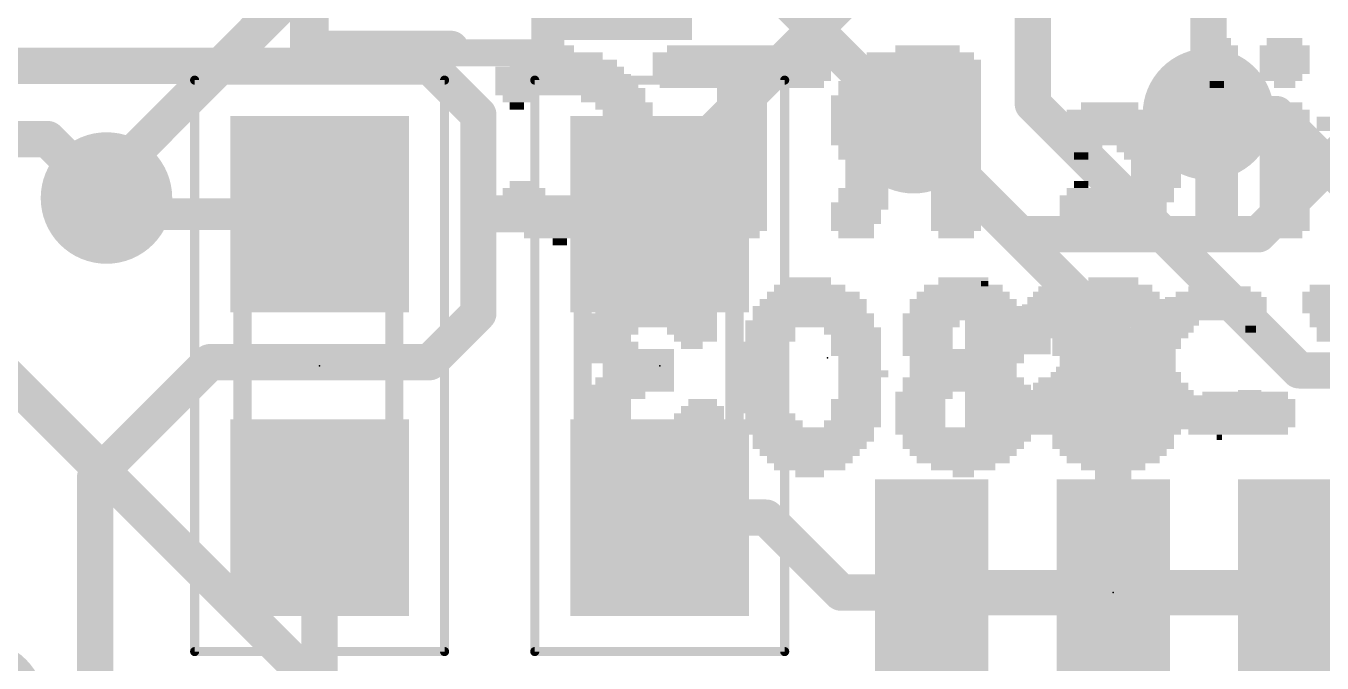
# Model space of a CAD drawing. Extents: x -31.8 to 54.9, y -9.4 to 30.
# Drawn here: x 6.61 to 13.87, y 6.59 to 10.16 of the extents above; entities that cross this region are included whole.
import ezdxf

# ---------------------------------------------------------------- set-up
doc = ezdxf.new("R2010")
doc.units = 0
for name, color, linetype in [('1', 12, 'CONTINUOUS'), ('16', 132, 'CONTINUOUS'), ('18', 110, 'CONTINUOUS'), ('21', 253, 'CONTINUOUS'), ('22', 253, 'CONTINUOUS'), ('23', 53, 'CONTINUOUS'), ('39', 12, 'CONTINUOUS'), ('51', 253, 'CONTINUOUS')]:
    doc.layers.add(name, color=color, linetype=linetype)

# ---------------------------------------------------------------- blocks, each defined once
blk = doc.blocks.new('RECT')
blk.add_solid([(-0.5, -0.5), (0.5, -0.5), (-0.5, 0.5), (0.5, 0.5)])
blk = doc.blocks.new('ROUNDV')
at = {"const_width": 0.5}
blk.add_lwpolyline([(0, -0.25, 1), (0, 0.25, 1), (0, -0.25)], format="xyb", dxfattribs=at)

msp = doc.modelspace()

# ---------------------------------------------------------------- linework, layer by layer
at = {"layer": '1'}
for points, const_width in [([(12.25, 9.721), (12.25, 10.63)], 0.2032), ([(11.35, 10.461), (10.16, 9.271)], 0.2032), ([(4.7976, 9.9344), (8.8707, 9.9344)], 0.2032), ([(9.144, 9.6611), (8.8707, 9.9344)], 0.2032), ([(13.7414, 8.2296), (12.25, 9.721)], 0.2032), ([(9.144, 9.144), (9.144, 9.6611)], 0.2032), ([(13.6144, 9.6647), (13.2334, 9.6647)], 0.2032), ([(14.1741, 9.105), (13.6144, 9.6647)], 0.2032), ([(11.5824, 9.5885), (11.5824, 9.5631)], 0.2032), ([(12.7, 8.4455), (11.5824, 9.5631)], 0.2032), ([(6.731, 9.525), (6.35, 9.525)], 0.2032), ([(7.0612, 9.1948), (6.731, 9.525)], 0.2032), ([(10.16, 9.271), (10.16, 9.105)], 0.2032), ([(7.0612, 9.1948), (7.151, 9.105)], 0.1778), ([(9.144, 8.5489), (9.144, 9.144)], 0.2032), ([(9.183, 9.105), (9.144, 9.144)], 0.2032), ([(7.151, 9.105), (8.255, 9.105)], 0.1778), ([(10.16, 9.105), (9.183, 9.105)], 0.2032), ([(8.8707, 8.2756), (9.144, 8.5489)], 0.2032), ([(12.7, 8.4455), (12.7, 6.985)], 0.2032), ([(6.9977, 7.6327), (7.6406, 8.2756)], 0.2032), ([(7.6406, 8.2756), (8.8707, 8.2756)], 0.2032), ([(14.2494, 8.2296), (13.7414, 8.2296)], 0.2032), ([(6.9977, 6.3373), (6.9977, 7.6327)], 0.2032), ([(8.255, 6.15), (8.255, 7.405)], 0.2032), ([(10.756, 7.405), (10.16, 7.405)], 0.2032), ([(11.176, 6.985), (10.756, 7.405)], 0.2032), ([(11.684, 6.985), (11.176, 6.985)], 0.2032), ([(12.7, 6.985), (11.684, 6.985)], 0.254), ([(12.7, 6.985), (11.684, 6.985)], 0.254), ([(12.7, 6.985), (13.716, 6.985)], 0.254), ([(12.7, 6.985), (13.716, 6.985)], 0.254), ([(12.7, 6.985), (13.716, 6.985)], 0.254), ([(13.716, 6.985), (14.224, 6.985)], 0.2032)]:
    msp.add_lwpolyline(points, dxfattribs=dict(at, const_width=const_width))
for points, const_width in [([(8.9067, 9.9703, 1), (8.8348, 9.8985)], 0.1016), ([(8.8707, 9.8836, 1), (8.8707, 9.9852)], 0.1016), ([(12.2859, 9.7569, 1), (12.2141, 9.6851)], 0.1016), ([(9.1948, 9.6611, 1), (9.0932, 9.6611)], 0.1016), ([(9.1081, 9.6252, 1), (9.1799, 9.6971)], 0.1016), ([(12.1992, 9.721, 1), (12.3008, 9.721)], 0.1016), ([(13.2334, 9.7155, 1), (13.2334, 9.6139)], 0.1016), ([(13.6503, 9.7006, 1), (13.5785, 9.6288)], 0.1016), ([(13.6144, 9.6139, 1), (13.6144, 9.7155)], 0.1016), ([(11.6332, 9.5885, 1), (11.5316, 9.5885)], 0.1016), ([(11.6183, 9.599, 1), (11.5465, 9.5272)], 0.1016), ([(6.7669, 9.5609, 1), (6.6951, 9.4891)], 0.1016), ([(6.731, 9.4742, 1), (6.731, 9.5758)], 0.1016), ([(11.5316, 9.5631, 1), (11.6332, 9.5631)], 0.1016), ([(10.2108, 9.271, 1), (10.1092, 9.271)], 0.1016), ([(10.1241, 9.3069, 1), (10.1959, 9.2351)], 0.1016), ([(7.0926, 9.2262, 1), (7.0298, 9.1634)], 0.0889), ([(7.0253, 9.1589, 1), (7.0971, 9.2307)], 0.1016), ([(9.1948, 9.144, 1), (9.0932, 9.144)], 0.1016), ([(9.1799, 9.1799, 1), (9.1081, 9.1081)], 0.1016), ([(7.151, 9.1494, 1), (7.151, 9.0606)], 0.0889), ([(7.1196, 9.0736, 1), (7.1824, 9.1364)], 0.0889), ([(8.255, 9.0606, 1), (8.255, 9.1494)], 0.0889), ([(9.0932, 9.144, 1), (9.1948, 9.144)], 0.1016), ([(9.183, 9.1558, 1), (9.183, 9.0542)], 0.1016), ([(9.1471, 9.0691, 1), (9.2189, 9.1409)], 0.1016), ([(10.1092, 9.105, 1), (10.2108, 9.105)], 0.1016), ([(10.16, 9.0542, 1), (10.16, 9.1558)], 0.1016), ([(9.1799, 8.5129, 1), (9.1081, 8.5848)], 0.1016), ([(9.0932, 8.5489, 1), (9.1948, 8.5489)], 0.1016), ([(12.7508, 8.4455, 1), (12.6492, 8.4455)], 0.1016), ([(12.6641, 8.4096, 1), (12.7359, 8.4814)], 0.1016), ([(7.6406, 8.3264, 1), (7.6406, 8.2248)], 0.1016), ([(7.6765, 8.2397, 1), (7.6047, 8.3115)], 0.1016), ([(8.8348, 8.3115, 1), (8.9067, 8.2397)], 0.1016), ([(8.8707, 8.2248, 1), (8.8707, 8.3264)], 0.1016), ([(13.7414, 8.2804, 1), (13.7414, 8.1788)], 0.1016), ([(13.7055, 8.1937, 1), (13.7773, 8.2655)], 0.1016), ([(7.0485, 7.6327, 1), (6.9469, 7.6327)], 0.1016), ([(6.9618, 7.6686, 1), (7.0336, 7.5968)], 0.1016), ([(8.3058, 7.405, 1), (8.2042, 7.405)], 0.1016), ([(10.16, 7.4558, 1), (10.16, 7.3542)], 0.1016), ([(10.7919, 7.4409, 1), (10.7201, 7.3691)], 0.1016), ([(10.756, 7.3542, 1), (10.756, 7.4558)], 0.1016), ([(11.176, 7.0358, 1), (11.176, 6.9342)], 0.1016), ([(11.1401, 6.9491, 1), (11.2119, 7.0209)], 0.1016), ([(11.684, 7.0485, 1), (11.684, 6.9215)], 0.127), ([(11.684, 7.0485, 1), (11.684, 6.9215)], 0.127), ([(11.684, 6.9342, 1), (11.684, 7.0358)], 0.1016), ([(12.7, 7.0485, 1), (12.7, 6.9215)], 0.127), ([(12.7, 7.0485, 1), (12.7, 6.9215)], 0.127), ([(12.7, 7.0485, 1), (12.7, 6.9215)], 0.127), ([(12.7, 6.9215, 1), (12.7, 7.0485)], 0.127), ([(12.7, 6.9215, 1), (12.7, 7.0485)], 0.127), ([(13.716, 7.0358, 1), (13.716, 6.9342)], 0.1016), ([(13.716, 6.9215, 1), (13.716, 7.0485)], 0.127), ([(13.716, 6.9215, 1), (13.716, 7.0485)], 0.127), ([(13.716, 6.9215, 1), (13.716, 7.0485)], 0.127), ([(12.6492, 6.985, 1), (12.7508, 6.985)], 0.1016)]:
    msp.add_lwpolyline(points, format="xyb", dxfattribs=dict(at, const_width=const_width))
at = {"layer": '16', "const_width": 0.2032}
for points in [[(13.2334, 9.6647), (13.2334, 11.43)], [(8.3693, 10.6045), (7.0612, 9.2964)], [(11.5824, 9.5885), (10.5664, 10.6045)], [(13.5128, 8.9916), (14.8082, 10.287)], [(8.255, 6.45), (5.08, 9.625)], [(11.5824, 9.5885), (12.1793, 8.9916)], [(7.0612, 9.2964), (7.0612, 9.1948)], [(13.5128, 8.9916), (12.1793, 8.9916)]]:
    msp.add_lwpolyline(points, dxfattribs=at)
at = {"layer": '16', "const_width": 0.1016}
for points in [[(11.6183, 9.6244, 1), (11.5465, 9.5526)], [(11.5465, 9.5526, 1), (11.6183, 9.6244)], [(13.1826, 9.6647, 1), (13.2842, 9.6647)], [(7.112, 9.2964, 1), (7.0104, 9.2964)], [(7.0253, 9.3323, 1), (7.0971, 9.2605)], [(7.0104, 9.1948, 1), (7.112, 9.1948)], [(12.1793, 9.0424, 1), (12.1793, 8.9408)], [(12.1434, 8.9557, 1), (12.2152, 9.0275)], [(13.4769, 9.0275, 1), (13.5487, 8.9557)], [(13.5128, 8.9408, 1), (13.5128, 9.0424)]]:
    msp.add_lwpolyline(points, format="xyb", dxfattribs=at)
at = {"layer": '21', "const_width": 0.2032}
for points in [[(8.19, 10.63), (8.19, 10.03)], [(8.19, 10.03), (8.99, 10.03)]]:
    msp.add_lwpolyline(points, dxfattribs=at)
at = {"layer": '21', "const_width": 0.1016}
for points in [[(8.19, 10.0808, 1), (8.19, 9.9792)], [(8.99, 9.9792, 1), (8.99, 10.0808)], [(8.1392, 10.03, 1), (8.2408, 10.03)]]:
    msp.add_lwpolyline(points, format="xyb", dxfattribs=at)
at = {"layer": '23'}
for p in [(11.1, 8.3), (8.255, 8.255), (10.16, 8.255), (12.7, 6.985)]:
    msp.add_point(p, dxfattribs=at)
at = {"layer": '39', "const_width": 0.0508}
for points in [[(7.555, 6.655), (7.555, 9.855)], [(7.555, 9.855), (8.955, 9.855)], [(8.955, 9.855), (8.955, 6.655)], [(9.46, 6.655), (9.46, 9.855)], [(9.46, 9.855), (10.86, 9.855)], [(10.86, 9.855), (10.86, 6.655)], [(8.955, 6.655), (7.555, 6.655)], [(10.86, 6.655), (9.46, 6.655)]]:
    msp.add_lwpolyline(points, dxfattribs=at)
at = {"layer": '39', "const_width": 0.0254}
for points in [[(7.5677, 9.855, 1), (7.5423, 9.855)], [(7.555, 9.8677, 1), (7.555, 9.8423)], [(8.9677, 9.855, 1), (8.9423, 9.855)], [(8.955, 9.8423, 1), (8.955, 9.8677)], [(9.4727, 9.855, 1), (9.4473, 9.855)], [(9.46, 9.8677, 1), (9.46, 9.8423)], [(10.8727, 9.855, 1), (10.8473, 9.855)], [(10.86, 9.8423, 1), (10.86, 9.8677)], [(7.555, 6.6677, 1), (7.555, 6.6423)], [(8.955, 6.6423, 1), (8.955, 6.6677)], [(9.46, 6.6677, 1), (9.46, 6.6423)], [(10.86, 6.6423, 1), (10.86, 6.6677)], [(7.5423, 6.655, 1), (7.5677, 6.655)], [(8.9423, 6.655, 1), (8.9677, 6.655)], [(9.4473, 6.655, 1), (9.4727, 6.655)], [(10.8473, 6.655, 1), (10.8727, 6.655)]]:
    msp.add_lwpolyline(points, format="xyb", dxfattribs=at)
at = {"layer": '51'}
for points, const_width in [([(8.2296, 10.0076), (8.2296, 12.8524)], 0.1524), ([(9.5504, 12.8524), (9.5504, 10.0076)], 0.1524), ([(9.5504, 10.0076), (8.2296, 10.0076)], 0.1524), ([(7.823, 7.899), (7.823, 8.611)], 0.1016), ([(8.674, 7.899), (8.674, 8.611)], 0.1016), ([(9.728, 7.899), (9.728, 8.611)], 0.1016), ([(10.579, 7.899), (10.579, 8.611)], 0.1016)]:
    msp.add_lwpolyline(points, dxfattribs=dict(at, const_width=const_width))
for points, const_width in [([(8.2296, 10.0457, 1), (8.2296, 9.9695)], 0.0762), ([(8.1915, 10.0076, 1), (8.2677, 10.0076)], 0.0762), ([(9.5123, 10.0076, 1), (9.5885, 10.0076)], 0.0762), ([(9.5504, 9.9695, 1), (9.5504, 10.0457)], 0.0762), ([(7.8484, 8.611, 1), (7.7976, 8.611)], 0.0508), ([(8.6994, 8.611, 1), (8.6486, 8.611)], 0.0508), ([(9.7534, 8.611, 1), (9.7026, 8.611)], 0.0508), ([(10.6044, 8.611, 1), (10.5536, 8.611)], 0.0508), ([(7.7976, 7.899, 1), (7.8484, 7.899)], 0.0508), ([(8.6486, 7.899, 1), (8.6994, 7.899)], 0.0508), ([(9.7026, 7.899, 1), (9.7534, 7.899)], 0.0508), ([(10.5536, 7.899, 1), (10.6044, 7.899)], 0.0508)]:
    msp.add_lwpolyline(points, format="xyb", dxfattribs=dict(at, const_width=const_width))

# ---------------------------------------------------------------- block references
at = {"layer": '1'}
for p, xscale, yscale, rotation in [((9.89, 10.48), 0.8, 0.9, 90), ((11.684, 6.985), 0.635, 1.27, 180), ((12.7, 6.985), 0.635, 1.27, 180), ((13.716, 6.985), 0.635, 1.27, 180)]:
    msp.add_blockref('RECT', p, dxfattribs=dict(at, xscale=xscale, yscale=yscale, rotation=rotation))
at = {"layer": '1', "xscale": 1.1, "rotation": 90}
for p in [(8.255, 9.105), (10.16, 9.105), (8.255, 7.405), (10.16, 7.405)]:
    msp.add_blockref('RECT', p, dxfattribs=at)
at = {"layer": '18', "xscale": 0.7366, "yscale": 0.7366}
for p in [(13.2334, 9.6647), (13.2334, 9.6647), (11.5824, 9.5885), (11.5824, 9.5885), (7.0612, 9.1948), (7.0612, 9.1948), (6.35, 6.35), (6.35, 6.35)]:
    msp.add_blockref('ROUNDV', p, dxfattribs=at)
at = {"layer": '21'}
for p, xscale, yscale in [((11.98, 8.715), 0.04, 0.03), ((12.475, 8.715), 0.19, 0.03), ((13.29, 8.715), 0.16, 0.03), ((11.98, 8.655), 0.22, 0.03), ((11.98, 8.62), 0.22, 0.04), ((11.98, 8.685), 0.16, 0.03), ((12.46, 8.62), 0.48, 0.04), ((12.46, 8.655), 0.42, 0.03), ((12.46, 8.685), 0.36, 0.03), ((13.275, 8.62), 0.57, 0.04), ((13.29, 8.655), 0.48, 0.03), ((13.295, 8.685), 0.35, 0.03), ((11.98, 8.585), 0.22, 0.03), ((11.98, 8.555), 0.22, 0.03), ((12.46, 8.585), 0.54, 0.03), ((12.46, 8.555), 0.54, 0.03), ((13.24, 8.555), 0.64, 0.03), ((13.26, 8.585), 0.6, 0.03), ((11.98, 8.525), 0.22, 0.03), ((11.98, 8.495), 0.22, 0.03), ((12.46, 8.525), 0.6, 0.03), ((12.285, 8.495), 0.25, 0.03), ((12.65, 8.495), 0.22, 0.03), ((13.035, 8.495), 0.29, 0.03), ((13.24, 8.525), 0.64, 0.03), ((13.45, 8.495), 0.16, 0.03), ((11.98, 8.46), 0.22, 0.04), ((11.98, 8.425), 0.22, 0.03), ((12.27, 8.46), 0.22, 0.04), ((12.27, 8.425), 0.22, 0.03), ((12.65, 8.46), 0.22, 0.04), ((12.685, 8.425), 0.23, 0.03), ((12.99, 8.425), 0.26, 0.03), ((13.02, 8.46), 0.26, 0.04), ((13.47, 8.46), 0.06, 0.04), ((11.98, 8.395), 0.22, 0.03), ((11.98, 8.365), 0.22, 0.03), ((11.98, 8.335), 0.22, 0.03), ((12.255, 8.395), 0.19, 0.03), ((12.255, 8.365), 0.19, 0.03), ((12.255, 8.335), 0.19, 0.03), ((12.635, 8.335), 0.25, 0.03), ((12.65, 8.365), 0.22, 0.03), ((12.685, 8.395), 0.23, 0.03), ((12.97, 8.395), 0.22, 0.03), ((12.97, 8.365), 0.22, 0.03), ((12.955, 8.335), 0.19, 0.03), ((11.98, 8.3), 0.22, 0.04), ((11.98, 8.265), 0.22, 0.03), ((12.585, 8.265), 0.29, 0.03), ((12.62, 8.3), 0.28, 0.04), ((12.94, 8.3), 0.22, 0.04), ((12.955, 8.265), 0.19, 0.03), ((11.98, 8.235), 0.22, 0.03), ((11.98, 8.205), 0.22, 0.03), ((12.525, 8.205), 0.35, 0.03), ((12.555, 8.235), 0.35, 0.03), ((12.955, 8.235), 0.19, 0.03), ((12.97, 8.205), 0.22, 0.03), ((11.98, 8.175), 0.22, 0.03), ((11.98, 8.14), 0.22, 0.04), ((12.445, 8.14), 0.39, 0.04), ((12.475, 8.175), 0.39, 0.03), ((12.97, 8.175), 0.22, 0.03), ((12.99, 8.14), 0.26, 0.04), ((11.98, 8.105), 0.22, 0.03), ((11.98, 8.075), 0.22, 0.03), ((11.98, 8.045), 0.22, 0.03), ((12.48, 8.045), 0.64, 0.03), ((12.46, 8.075), 0.54, 0.03), ((12.395, 8.105), 0.35, 0.03), ((13.02, 8.105), 0.26, 0.03), ((13.05, 8.075), 0.32, 0.03), ((13.24, 8.045), 0.64, 0.03), ((13.435, 8.075), 0.19, 0.03), ((13.465, 8.105), 0.13, 0.03), ((11.98, 8.015), 0.22, 0.03), ((11.98, 7.98), 0.22, 0.04), ((12.48, 8.015), 0.64, 0.03), ((12.495, 7.98), 0.67, 0.04), ((13.26, 8.015), 0.6, 0.03), ((13.275, 7.98), 0.57, 0.04), ((11.98, 7.945), 0.22, 0.03), ((11.98, 7.915), 0.22, 0.03), ((12.495, 7.945), 0.67, 0.03), ((12.48, 7.915), 0.64, 0.03), ((13.29, 7.945), 0.54, 0.03), ((13.275, 7.915), 0.45, 0.03), ((11.98, 7.885), 0.16, 0.03), ((12.495, 7.885), 0.61, 0.03), ((13.28, 7.885), 0.32, 0.03), ((13.295, 7.855), 0.03, 0.03)]:
    msp.add_blockref('RECT', p, dxfattribs=dict(at, xscale=xscale, yscale=yscale))
at = {"layer": '22', "yscale": 0.04, "rotation": 180}
for p, xscale in [((9.58, 10.03), 0.2), ((10.62, 10.03), 0.84), ((11.66, 10.03), 0.36), ((13.28, 10.03), 0.24), ((13.28, 10.07), 0.16), ((13.66, 10.03), 0.28), ((13.66, 10.07), 0.2), ((9.62, 9.95), 0.6), ((9.6, 9.99), 0.48), ((11.62, 9.95), 0.68), ((11.62, 9.99), 0.6), ((13.28, 9.99), 0.24), ((13.28, 9.95), 0.24), ((13.66, 9.99), 0.28), ((13.66, 9.95), 0.28), ((9.6, 9.91), 0.72), ((9.62, 9.87), 0.76), ((11.58, 9.87), 0.76), ((11.6, 9.91), 0.72), ((13.28, 9.91), 0.24), ((13.28, 9.87), 0.24), ((13.66, 9.91), 0.28), ((13.64, 9.87), 0.24), ((9.64, 9.83), 0.8), ((9.66, 9.79), 0.84), ((10.62, 9.83), 0.92), ((10.62, 9.79), 0.28), ((11.56, 9.83), 0.8), ((11.56, 9.79), 0.8), ((13.28, 9.83), 0.08), ((13.66, 9.83), 0.12), ((9.38, 9.75), 0.2), ((9.36, 9.71), 0.08), ((9.9, 9.75), 0.36), ((9.96, 9.71), 0.32), ((10.62, 9.75), 0.28), ((10.62, 9.71), 0.28), ((11.28, 9.75), 0.32), ((11.26, 9.71), 0.28), ((11.82, 9.75), 0.28), ((11.82, 9.71), 0.28), ((12.68, 9.71), 0.32), ((13.3, 9.71), 0.2), ((13.66, 9.71), 0.2), ((9.98, 9.67), 0.28), ((10.62, 9.67), 0.28), ((11.26, 9.67), 0.28), ((11.82, 9.67), 0.28), ((12.68, 9.67), 0.48), ((13.28, 9.67), 0.24), ((13.66, 9.67), 0.28), ((9.98, 9.63), 0.28), ((10.02, 9.59), 0.28), ((10.62, 9.63), 0.28), ((10.62, 9.59), 0.28), ((11.26, 9.63), 0.28), ((11.26, 9.59), 0.28), ((11.82, 9.63), 0.28), ((11.82, 9.59), 0.28), ((12.68, 9.63), 0.56), ((12.7, 9.59), 0.6), ((13.28, 9.63), 0.24), ((13.28, 9.59), 0.24), ((13.66, 9.63), 0.28), ((13.66, 9.59), 0.28), ((13.98, 9.63), 0.28), ((14, 9.59), 0.32), ((10.02, 9.55), 0.28), ((10.02, 9.51), 0.28), ((10.62, 9.55), 0.28), ((10.62, 9.51), 0.28), ((11.28, 9.55), 0.32), ((11.54, 9.51), 0.84), ((11.82, 9.55), 0.28), ((12.7, 9.55), 0.6), ((12.72, 9.51), 0.64), ((13.28, 9.55), 0.24), ((13.28, 9.51), 0.24), ((13.66, 9.55), 0.28), ((13.66, 9.51), 0.28), ((10.02, 9.47), 0.28), ((10.02, 9.43), 0.28), ((10.62, 9.47), 0.28), ((10.62, 9.43), 0.28), ((11.56, 9.47), 0.8), ((11.56, 9.43), 0.8), ((12.54, 9.47), 0.2), ((12.52, 9.43), 0.08), ((12.88, 9.47), 0.32), ((12.92, 9.43), 0.32), ((13.28, 9.47), 0.24), ((13.28, 9.43), 0.24), ((13.66, 9.47), 0.28), ((13.66, 9.43), 0.28), ((9.98, 9.35), 0.28), ((10, 9.39), 0.24), ((10.62, 9.39), 0.28), ((10.62, 9.35), 0.28), ((11.58, 9.39), 0.76), ((11.58, 9.35), 0.76), ((12.94, 9.39), 0.28), ((12.94, 9.35), 0.28), ((13.28, 9.39), 0.24), ((13.28, 9.35), 0.24), ((13.66, 9.39), 0.28), ((13.66, 9.35), 0.28), ((9.96, 9.31), 0.32), ((10.62, 9.31), 0.28), ((11.58, 9.31), 0.76), ((12.94, 9.31), 0.28), ((13.28, 9.31), 0.24), ((13.66, 9.31), 0.28), ((9.4, 9.23), 0.24), ((9.38, 9.27), 0.12), ((9.88, 9.23), 0.4), ((9.94, 9.27), 0.36), ((10.62, 9.27), 0.28), ((10.62, 9.23), 0.28), ((11.3, 9.23), 0.28), ((11.58, 9.27), 0.76), ((11.82, 9.23), 0.28), ((12.54, 9.23), 0.2), ((12.52, 9.27), 0.08), ((12.88, 9.23), 0.32), ((12.92, 9.27), 0.32), ((13.28, 9.27), 0.24), ((13.28, 9.23), 0.24), ((13.66, 9.27), 0.28), ((13.66, 9.23), 0.28), ((9.64, 9.19), 0.8), ((9.64, 9.15), 0.8), ((10.62, 9.19), 0.28), ((10.62, 9.15), 0.28), ((11.28, 9.15), 0.32), ((11.3, 9.19), 0.28), ((11.82, 9.19), 0.28), ((11.82, 9.15), 0.28), ((12.72, 9.19), 0.64), ((12.7, 9.15), 0.6), ((13.28, 9.19), 0.24), ((13.28, 9.15), 0.24), ((13.66, 9.19), 0.28), ((13.66, 9.15), 0.28), ((9.62, 9.11), 0.76), ((9.62, 9.07), 0.68), ((10.62, 9.11), 0.28), ((10.62, 9.07), 0.28), ((11.26, 9.11), 0.28), ((11.26, 9.07), 0.28), ((11.82, 9.11), 0.28), ((11.82, 9.07), 0.28), ((12.7, 9.11), 0.6), ((12.68, 9.07), 0.56), ((13.28, 9.11), 0.24), ((13.28, 9.07), 0.24), ((13.66, 9.11), 0.28), ((13.66, 9.07), 0.28), ((9.6, 9.03), 0.56), ((9.6, 8.99), 0.4), ((10.62, 9.03), 0.28), ((10.62, 8.99), 0.2), ((11.24, 9.03), 0.24), ((11.26, 8.99), 0.2), ((11.82, 9.03), 0.28), ((11.82, 8.99), 0.2), ((12.66, 9.03), 0.44), ((12.68, 8.99), 0.32), ((13.28, 9.03), 0.24), ((13.3, 8.99), 0.2), ((13.66, 9.03), 0.28), ((13.66, 8.99), 0.2), ((9.6, 8.95), 0.08), ((10.12, 8.73), 0.24), ((11, 8.73), 0.24), ((11.86, 8.73), 0.28), ((12.7, 8.73), 0.28), ((10.12, 8.65), 0.56), ((10.14, 8.69), 0.44), ((11.02, 8.65), 0.52), ((11, 8.69), 0.4), ((11.86, 8.65), 0.52), ((11.86, 8.69), 0.44), ((12.7, 8.65), 0.52), ((12.7, 8.69), 0.44), ((13.9, 8.65), 0.28), ((13.9, 8.69), 0.2), ((10.12, 8.61), 0.64), ((10.14, 8.57), 0.68), ((11, 8.57), 0.64), ((11.02, 8.61), 0.6), ((11.86, 8.61), 0.6), ((11.88, 8.57), 0.64), ((12.7, 8.57), 0.68), ((12.7, 8.61), 0.6), ((13.9, 8.61), 0.28), ((13.9, 8.57), 0.28), ((10.12, 8.53), 0.72), ((10.12, 8.49), 0.72), ((11, 8.49), 0.72), ((11.02, 8.53), 0.68), ((11.86, 8.53), 0.68), ((11.68, 8.49), 0.32), ((12.06, 8.49), 0.28), ((12.7, 8.53), 0.68), ((12.52, 8.49), 0.32), ((12.9, 8.49), 0.28), ((13.94, 8.53), 0.28), ((13.94, 8.49), 0.28), ((9.9, 8.45), 0.28), ((9.88, 8.41), 0.24), ((10.34, 8.45), 0.28), ((10.36, 8.41), 0.24), ((10.78, 8.45), 0.28), ((10.78, 8.41), 0.28), ((11.24, 8.45), 0.32), ((11.26, 8.41), 0.28), ((11.66, 8.45), 0.28), ((11.66, 8.41), 0.28), ((12.1, 8.45), 0.28), ((12.1, 8.41), 0.28), ((12.48, 8.45), 0.24), ((12.48, 8.41), 0.24), ((12.92, 8.45), 0.24), ((12.94, 8.41), 0.28), ((13.98, 8.45), 0.28), ((13.98, 8.41), 0.28), ((9.9, 8.37), 0.28), ((10, 8.33), 0.48), ((10.34, 8.37), 0.12), ((10.74, 8.37), 0.28), ((10.74, 8.33), 0.28), ((11.26, 8.37), 0.28), ((11.26, 8.33), 0.28), ((11.66, 8.37), 0.28), ((11.86, 8.33), 0.68), ((12.06, 8.37), 0.28), ((12.5, 8.37), 0.28), ((12.7, 8.33), 0.68), ((12.9, 8.37), 0.28), ((10, 8.29), 0.48), ((10.74, 8.29), 0.28), ((11.28, 8.29), 0.24), ((11.88, 8.29), 0.64), ((12.7, 8.29), 0.6), ((10.04, 8.25), 0.4), ((10.04, 8.21), 0.4), ((10.74, 8.25), 0.28), ((10.74, 8.21), 0.28), ((11.28, 8.25), 0.24), ((11.3, 8.21), 0.28), ((11.86, 8.25), 0.6), ((11.86, 8.21), 0.6), ((12.7, 8.25), 0.6), ((12.7, 8.21), 0.6), ((10, 8.13), 0.48), ((10.02, 8.17), 0.44), ((10.74, 8.17), 0.28), ((10.74, 8.13), 0.28), ((11.28, 8.17), 0.24), ((11.28, 8.13), 0.24), ((11.86, 8.17), 0.68), ((11.88, 8.13), 0.72), ((12.7, 8.17), 0.68), ((12.7, 8.13), 0.68), ((9.9, 8.09), 0.36), ((9.86, 8.05), 0.28), ((10.4, 8.05), 0.16), ((10.74, 8.09), 0.28), ((10.74, 8.05), 0.28), ((11.26, 8.05), 0.28), ((11.28, 8.09), 0.24), ((11.64, 8.09), 0.32), ((11.62, 8.05), 0.28), ((12.08, 8.09), 0.32), ((12.1, 8.05), 0.28), ((12.48, 8.09), 0.32), ((12.46, 8.05), 0.28), ((12.92, 8.09), 0.32), ((12.94, 8.05), 0.28), ((13.44, 8.05), 0.56), ((13.44, 8.09), 0.48), ((9.86, 8.01), 0.28), ((9.86, 7.97), 0.28), ((10.38, 7.97), 0.28), ((10.4, 8.01), 0.24), ((10.74, 8.01), 0.28), ((10.78, 7.97), 0.28), ((11.26, 8.01), 0.28), ((11.26, 7.97), 0.28), ((11.62, 8.01), 0.28), ((11.62, 7.97), 0.28), ((12.12, 8.01), 0.24), ((12.12, 7.97), 0.24), ((12.46, 8.01), 0.28), ((12.46, 7.97), 0.28), ((12.94, 8.01), 0.28), ((12.94, 7.97), 0.28), ((13.44, 8.01), 0.56), ((13.44, 7.97), 0.56), ((9.88, 7.93), 0.32), ((10.38, 7.93), 0.28), ((10.8, 7.93), 0.32), ((11.24, 7.93), 0.32), ((11.62, 7.93), 0.28), ((12.1, 7.93), 0.28), ((12.46, 7.93), 0.28), ((12.94, 7.93), 0.28), ((13.44, 7.93), 0.56), ((10.12, 7.89), 0.8), ((10.14, 7.85), 0.76), ((11, 7.89), 0.72), ((11.02, 7.85), 0.68), ((11.86, 7.89), 0.76), ((11.88, 7.85), 0.72), ((12.7, 7.89), 0.76), ((12.7, 7.85), 0.68), ((13.42, 7.89), 0.52), ((10.12, 7.81), 0.72), ((10.12, 7.77), 0.64), ((11, 7.81), 0.64), ((11, 7.77), 0.56), ((11.86, 7.81), 0.68), ((11.86, 7.77), 0.6), ((12.7, 7.81), 0.68), ((12.7, 7.77), 0.6), ((10.12, 7.73), 0.56), ((10.12, 7.69), 0.4), ((11, 7.73), 0.48), ((11, 7.69), 0.4), ((11.86, 7.73), 0.52), ((11.86, 7.69), 0.36), ((12.7, 7.73), 0.52), ((12.7, 7.69), 0.36), ((10.14, 7.65), 0.12), ((11, 7.65), 0.16), ((11.86, 7.65), 0.12), ((12.7, 7.65), 0.12)]:
    msp.add_blockref('RECT', p, dxfattribs=dict(at, xscale=xscale))
for p in [(10.62, 9.99), (10.62, 9.95), (10.62, 9.91), (10.62, 9.87)]:
    msp.add_blockref('RECT', p, dxfattribs=at)
at = {"layer": '51', "xscale": 0.5001, "yscale": 0.95, "rotation": 90}
for p in [(8.2499, 8.8353), (10.1549, 8.8353), (8.2499, 7.6669), (10.1549, 7.6669)]:
    msp.add_blockref('RECT', p, dxfattribs=at)

doc.saveas('drawing.dxf')
